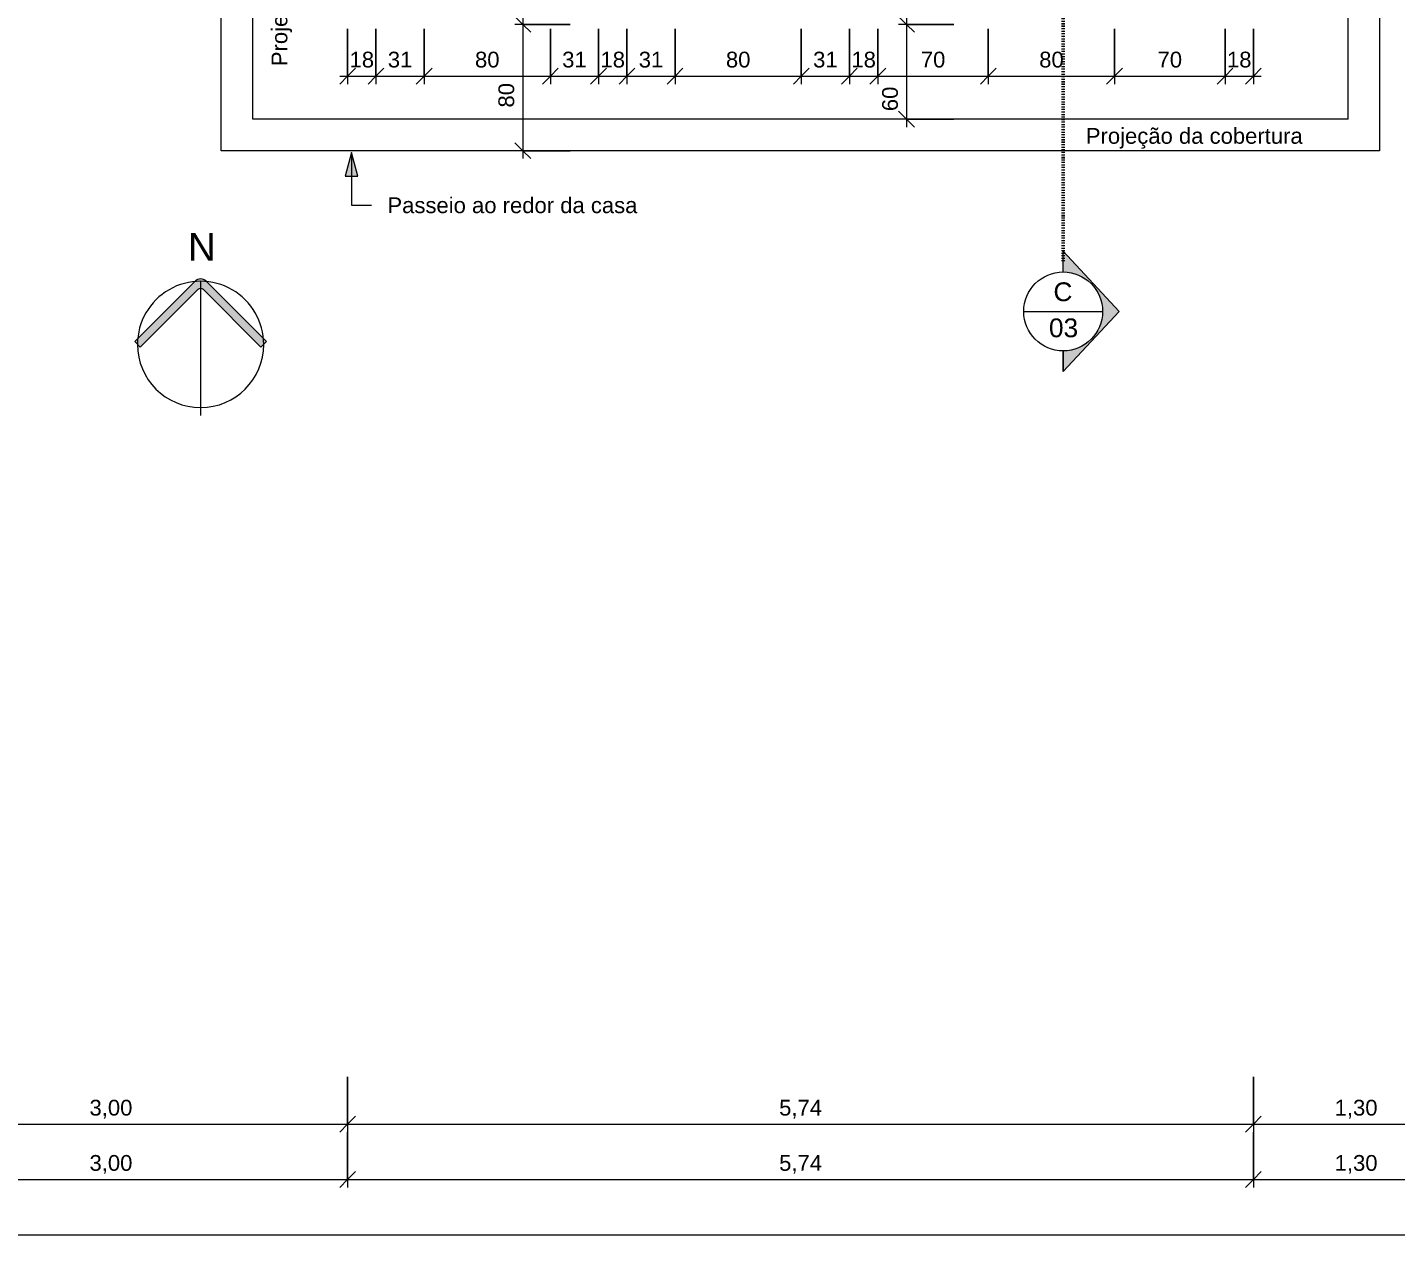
# Model space of a CAD drawing. Header units: millimetres. Extents: x -168557 to 193771, y -108373 to 197278.
# Drawn here: x 180613 to 189284, y -24227 to -16529 of the extents above; entities that cross this region are included whole.
import ezdxf

# ---------------------------------------------------------------- set-up
doc = ezdxf.new("R2010")
doc.units = ezdxf.units.MM
doc.linetypes.add('Dash dot', pattern=[15.875, 6.349999999999999, -4.7625, 0, -4.7625])
doc.linetypes.add('Overhead', pattern=[3.96875, 2.38125, -1.5875])
for name, color, linetype, lineweight in [('A-ANNO-DIMS', 211, 'Continuous', 9), ('A-ANNO-DIMS-50', 211, 'Continuous', 9), ('A-ANNO-NOTE', 131, 'Continuous', 9), ('A-DETL', 90, 'Continuous', 9), ('A-FLOR-OVHD', 1, 'Overhead', 9), ('G-ANNO-SYMB', 111, 'Continuous', 9), ('G-ANNO-TEXT', 231, 'Continuous', 9)]:
    doc.layers.add(name, color=color, linetype=linetype, lineweight=lineweight)
doc.styles.add('@Arial Unicode MS_1', font='', dxfattribs={"height": 99.99999999999999})
doc.styles.add('Arial_1', font='arial.ttf', dxfattribs={"height": 3.5})
doc.styles.add('Arial_2', font='arial.ttf', dxfattribs={"height": 99.99999999999994})
doc.styles.add('Arial_4', font='arial.ttf', dxfattribs={"height": 119.0624999999999})
doc.styles.get('@Arial Unicode MS_1').set_extended_font_data('@Arial Unicode MS')
doc.dimstyles.new('CRT_-__Metros_-_Linha_de_chamada_3_5_mm_2', dxfattribs={"dimscale": 304.8, "dimtxt": 100.5844853193191, "dimasz": 0.3280839895013123, "dimexe": 0.1640419947506562, "dimexo": 0.0625, "dimgap": 0.08202099737532809, "dimtad": 1, "dimdec": 0, "dimlfac": 0.1, "dimdsep": 46, "dimtxsty": '@Arial Unicode MS_1', "dimblk1": 'OBLIQUE', "dimblk2": 'OBLIQUE', "dimsah": 1, "dimcen": 0.09, "dimdle": 0.1640419947506562, "dimazin": 0, "dimtfac": 1, "dimtdec": 4, "dimtix": 1, "dimtmove": 0, "dimatfit": 3, "dimfxl": 0.9842519685039369, "dimfxlon": 1, "dimtvp": 1, "dimtolj": 1, "dimtzin": 0, "dimarcsym": 2})
doc.dimstyles.new('CRT_-__Metros_-_Linha_de_chamada_3_5_mm_3', dxfattribs={"dimscale": 304.8, "dimtxt": 100.5844853193191, "dimasz": 0.3280839895013123, "dimexe": 0.1640419947506562, "dimexo": 0.0625, "dimgap": 0.08202099737532809, "dimtad": 1, "dimlfac": 0.001, "dimrnd": 0.01, "dimzin": 0, "dimdsep": 46, "dimtxsty": '@Arial Unicode MS_1', "dimblk1": 'OBLIQUE', "dimblk2": 'OBLIQUE', "dimsah": 1, "dimcen": 0.09, "dimdle": 0.1640419947506562, "dimazin": 0, "dimtfac": 1, "dimtdec": 4, "dimtix": 1, "dimtmove": 0, "dimatfit": 3, "dimfxl": 0.9842519685039369, "dimfxlon": 1, "dimtvp": 1, "dimtolj": 1, "dimtzin": 0, "dimarcsym": 2})
doc.dimstyles.new('CRT_-__Metros_-_Linha_de_chamada_3_5_mm_6', dxfattribs={"dimscale": 304.8, "dimtxt": 100.5844853193191, "dimasz": 0.3280839895013123, "dimexe": 0.1640419947506562, "dimexo": 0.0625, "dimgap": 0.08202099737532809, "dimtad": 1, "dimdec": 0, "dimlfac": 0.1, "dimdsep": 46, "dimtxsty": '@Arial Unicode MS_1', "dimblk1": 'OBLIQUE', "dimblk2": 'OBLIQUE', "dimsah": 1, "dimcen": 0.09, "dimdle": 0.1640419947506562, "dimazin": 0, "dimtfac": 1, "dimtdec": 4, "dimtix": 1, "dimtmove": 2, "dimatfit": 3, "dimfxl": 0.9842519685039369, "dimfxlon": 1, "dimtvp": 1, "dimtolj": 1, "dimtzin": 0, "dimarcsym": 2})

# ---------------------------------------------------------------- blocks, each defined once
blk = doc.blocks.new('Norte - Norte-279056-TERREO')
at = {"layer": 'A-ANNO-NOTE'}
h = blk.add_hatch(color=256, dxfattribs=at)
edge = h.paths.add_edge_path()
edge.add_line((-8.353553390593277, 0.3535533905932919), (-0.7071067811865355, 8.00000000000002))
edge.add_arc((1.163236174051008e-14, 7.292893218813473), 0.9999999999999988, 45.00000000000023, 135.0000000000004, ccw=False)
edge.add_line((0.7071067811865617, 8.00000000000002), (8.353553390593275, 0.3535533905932704))
edge.add_line((8.353553390593275, 0.353553390593271), (7.646446609406727, -0.3535533905932763))
edge.add_line((7.646446609406725, -0.353553390593275), (0.3535533905932855, 6.939339828220198))
edge.add_arc((1.057487430955462e-14, 6.585786437626921), 0.5000000000000019, 45.00000000000041, 135.0000000000002)
edge.add_line((-0.3535533905932624, 6.939339828220199), (-7.64644660940673, -0.3535533905932562))
edge.add_line((-7.646446609406727, -0.353553390593254), (-8.353553390593273, 0.3535533905932952))
for p, q in [((-0.7071067811865352, 8.00000000000002), (-8.353553390593277, 0.3535533905932919)), ((-7.64644660940673, -0.353553390593256), (-0.3535533905932624, 6.939339828220199)), ((-8.35297727697599e-15, 8.00000000000002), (0, 2.114974861910923e-14)), ((0.3535533905932856, 6.939339828220198), (7.646446609406725, -0.353553390593275)), ((8.353553390593275, 0.3535533905932708), (0.7071067811865617, 8.00000000000002)), ((-8.353553390593273, 0.3535533905932953), (-7.646446609406727, -0.353553390593254)), ((-1.00163638234313e-14, 2.119829919239313e-14), (-1.00163638234313e-14, -8.99999999999998)), ((7.646446609406727, -0.3535533905932762), (8.353553390593275, 0.353553390593271))]:
    blk.add_line(p, q, dxfattribs=at)
for centre, radius, start, end in [((-4.955944125406766e-31, 2.050991516330975e-14), 8.000000000000007, 359.9999999999996, 179.9999999999998), ((1.163236174051008e-14, 7.292893218813473), 0.9999999999999988, 44.99999999999979, 135.0000000000001), ((1.057487430955462e-14, 6.585786437626921), 0.5000000000000019, 45.00000000000041, 135.0000000000002), ((-4.955944125406766e-31, 2.050991516330975e-14), 8.000000000000007, 179.9999999999998, 359.9999999999992)]:
    blk.add_arc(centre, radius, start, end, dxfattribs=at)
at = {"layer": 'A-ANNO-NOTE', "insert": (-1.598526277709366, 14.09071275656818), "char_height": 3.5, "width": 4.3291125, "attachment_point": 1, "style": 'Arial_1'}
blk.add_mtext('N', dxfattribs=at)
blk = doc.blocks.new('DIMBLOCK22-TERREO')
at = {"layer": 'A-ANNO-DIMS-50', "transparency": 16777216}
for p, q in [((179642.3315173456, -23176.5375187891), (179642.3315173456, -23526.5375187891)), ((179642.3315173456, -23476.53751878909), (179642.3315173456, -23176.53751878909)), ((182642.3315173456, -23176.5375187891), (182642.3315173456, -23526.5375187891)), ((182642.3315173456, -23476.53751878909), (182642.3315173456, -23176.53751878909)), ((179642.3315173456, -23476.53751878909), (182642.3315173456, -23476.53751878909))]:
    blk.add_line(p, q, dxfattribs=at)
at = {"layer": 'A-ANNO-DIMS-50', "lineweight": 18, "transparency": 16777216}
for p, q in [((179642.3315173456, -23476.53751878909), (179592.3315173456, -23526.5375187891)), ((179642.3315173456, -23476.53751878909), (179692.3315173456, -23426.53751878909)), ((182642.3315173456, -23476.53751878909), (182592.3315173456, -23526.5375187891)), ((182642.3315173456, -23476.53751878909), (182692.3315173456, -23426.53751878909))]:
    blk.add_line(p, q, dxfattribs=at)
at = {"layer": 'A-ANNO-DIMS-50', "color": 0, "transparency": 16777216, "insert": (181007.0503663424, -23321.73470832411), "char_height": 99.99999999999999, "width": 324.6747624076029, "attachment_point": 1, "line_spacing_factor": 1.117605392436879, "style": '@Arial Unicode MS_1'}
blk.add_mtext('3,00', dxfattribs=at)
blk = doc.blocks.new('_Oblique')
at = {"color": 0, "linetype": 'ByBlock', "lineweight": -2}
blk.add_line((-0.5, -0.5), (0.5, 0.5), dxfattribs=at)
blk = doc.blocks.new('DIMBLOCK23-TERREO')
at = {"layer": 'A-ANNO-DIMS-50', "transparency": 16777216}
for p, q in [((182642.3315173456, -23176.5375187891), (182642.3315173456, -23526.5375187891)), ((182642.3315173456, -23476.53751878909), (182642.3315173456, -23176.53751878909)), ((188382.3315173456, -23176.5375187891), (188382.3315173456, -23526.5375187891)), ((188382.3315173456, -23476.53751878909), (188382.3315173456, -23176.53751878909)), ((182642.3315173456, -23476.53751878909), (188382.3315173456, -23476.53751878909))]:
    blk.add_line(p, q, dxfattribs=at)
at = {"layer": 'A-ANNO-DIMS-50', "lineweight": 18, "transparency": 16777216}
for p, q in [((182642.3315173456, -23476.53751878909), (182592.3315173456, -23526.5375187891)), ((182642.3315173456, -23476.53751878909), (182692.3315173456, -23426.53751878909)), ((188382.3315173456, -23476.53751878909), (188332.3315173456, -23526.5375187891)), ((188382.3315173456, -23476.53751878909), (188432.3315173456, -23426.53751878909))]:
    blk.add_line(p, q, dxfattribs=at)
at = {"layer": 'A-ANNO-DIMS-50', "color": 0, "transparency": 16777216, "insert": (185377.0503663424, -23321.73470832411), "char_height": 99.99999999999999, "width": 324.6747624076029, "attachment_point": 1, "line_spacing_factor": 1.117605392436879, "style": '@Arial Unicode MS_1'}
blk.add_mtext('5,74', dxfattribs=at)
blk = doc.blocks.new('DIMBLOCK24-TERREO')
at = {"layer": 'A-ANNO-DIMS-50', "transparency": 16777216}
for p, q in [((188382.3315173456, -23176.5375187891), (188382.3315173456, -23526.5375187891)), ((188382.3315173456, -23476.53751878909), (188382.3315173456, -23176.53751878909)), ((189682.3315173456, -23176.5375187891), (189682.3315173456, -23526.5375187891)), ((189682.3315173456, -23476.53751878909), (189682.3315173456, -23176.53751878909)), ((188382.3315173456, -23476.53751878909), (189732.3315173456, -23476.53751878909))]:
    blk.add_line(p, q, dxfattribs=at)
at = {"layer": 'A-ANNO-DIMS-50', "lineweight": 18, "transparency": 16777216}
for p, q in [((188382.3315173456, -23476.53751878909), (188332.3315173456, -23526.5375187891)), ((188382.3315173456, -23476.53751878909), (188432.3315173456, -23426.53751878909)), ((189682.3315173456, -23476.53751878909), (189632.3315173456, -23526.5375187891)), ((189682.3315173456, -23476.53751878909), (189732.3315173456, -23426.53751878909))]:
    blk.add_line(p, q, dxfattribs=at)
at = {"layer": 'A-ANNO-DIMS-50', "color": 0, "transparency": 16777216, "insert": (188897.0503663424, -23321.73470832411), "char_height": 99.99999999999999, "width": 324.6747624076029, "attachment_point": 1, "line_spacing_factor": 1.117605392436879, "style": '@Arial Unicode MS_1'}
blk.add_mtext('1,30', dxfattribs=at)
blk = doc.blocks.new('DIMBLOCK26-TERREO')
at = {"layer": 'A-ANNO-DIMS-50', "transparency": 16777216}
for p, q in [((179642.3315173456, -23526.5375187891), (179642.3315173456, -23876.53751878909)), ((179642.3315173456, -23826.53751878909), (179642.3315173456, -23526.53751878909)), ((182642.3315173456, -23526.5375187891), (182642.3315173456, -23876.53751878909)), ((182642.3315173456, -23826.53751878909), (182642.3315173456, -23526.53751878909)), ((179642.3315173456, -23826.53751878909), (182642.3315173456, -23826.53751878909))]:
    blk.add_line(p, q, dxfattribs=at)
at = {"layer": 'A-ANNO-DIMS-50', "lineweight": 18, "transparency": 16777216}
for p, q in [((179642.3315173456, -23826.53751878909), (179592.3315173456, -23876.53751878909)), ((179642.3315173456, -23826.53751878909), (179692.3315173456, -23776.53751878909)), ((182642.3315173456, -23826.53751878909), (182592.3315173456, -23876.53751878909)), ((182642.3315173456, -23826.53751878909), (182692.3315173456, -23776.53751878909))]:
    blk.add_line(p, q, dxfattribs=at)
at = {"layer": 'A-ANNO-DIMS-50', "color": 0, "transparency": 16777216, "insert": (181007.0503663424, -23671.73470832411), "char_height": 99.99999999999999, "width": 324.6747624076029, "attachment_point": 1, "line_spacing_factor": 1.117605392436879, "style": '@Arial Unicode MS_1'}
blk.add_mtext('3,00', dxfattribs=at)
blk = doc.blocks.new('DIMBLOCK27-TERREO')
at = {"layer": 'A-ANNO-DIMS-50', "transparency": 16777216}
for p, q in [((182642.3315173456, -23526.5375187891), (182642.3315173456, -23876.53751878909)), ((182642.3315173456, -23826.53751878909), (182642.3315173456, -23526.53751878909)), ((188382.3315173456, -23526.5375187891), (188382.3315173456, -23876.53751878909)), ((188382.3315173456, -23826.53751878909), (188382.3315173456, -23526.53751878909)), ((182642.3315173456, -23826.53751878909), (188382.3315173456, -23826.53751878909))]:
    blk.add_line(p, q, dxfattribs=at)
at = {"layer": 'A-ANNO-DIMS-50', "lineweight": 18, "transparency": 16777216}
for p, q in [((182642.3315173456, -23826.53751878909), (182592.3315173456, -23876.53751878909)), ((182642.3315173456, -23826.53751878909), (182692.3315173456, -23776.53751878909)), ((188382.3315173456, -23826.53751878909), (188332.3315173456, -23876.53751878909)), ((188382.3315173456, -23826.53751878909), (188432.3315173456, -23776.53751878909))]:
    blk.add_line(p, q, dxfattribs=at)
at = {"layer": 'A-ANNO-DIMS-50', "color": 0, "transparency": 16777216, "insert": (185377.0503663424, -23671.73470832411), "char_height": 99.99999999999999, "width": 324.6747624076029, "attachment_point": 1, "line_spacing_factor": 1.117605392436879, "style": '@Arial Unicode MS_1'}
blk.add_mtext('5,74', dxfattribs=at)
blk = doc.blocks.new('DIMBLOCK28-TERREO')
at = {"layer": 'A-ANNO-DIMS-50', "transparency": 16777216}
for p, q in [((188382.3315173456, -23526.5375187891), (188382.3315173456, -23876.53751878909)), ((188382.3315173456, -23826.53751878909), (188382.3315173456, -23526.53751878909)), ((189682.3315173456, -23526.5375187891), (189682.3315173456, -23876.53751878909)), ((189682.3315173456, -23826.53751878909), (189682.3315173456, -23526.53751878909)), ((188382.3315173456, -23826.53751878909), (189732.3315173456, -23826.53751878909))]:
    blk.add_line(p, q, dxfattribs=at)
at = {"layer": 'A-ANNO-DIMS-50', "lineweight": 18, "transparency": 16777216}
for p, q in [((188382.3315173456, -23826.53751878909), (188332.3315173456, -23876.53751878909)), ((188382.3315173456, -23826.53751878909), (188432.3315173456, -23776.53751878909)), ((189682.3315173456, -23826.53751878909), (189632.3315173456, -23876.53751878909)), ((189682.3315173456, -23826.53751878909), (189732.3315173456, -23776.53751878909))]:
    blk.add_line(p, q, dxfattribs=at)
at = {"layer": 'A-ANNO-DIMS-50', "color": 0, "transparency": 16777216, "insert": (188897.0503663424, -23671.73470832411), "char_height": 99.99999999999999, "width": 324.6747624076029, "attachment_point": 1, "line_spacing_factor": 1.117605392436879, "style": '@Arial Unicode MS_1'}
blk.add_mtext('1,30', dxfattribs=at)
blk = doc.blocks.new('DIMBLOCK58-TERREO')
at = {"layer": 'A-ANNO-DIMS-50', "transparency": 16777216}
for p, q in [((170782.3315173456, -23876.53751878909), (170782.3315173456, -24226.53751878909)), ((170782.3315173456, -24176.53751878909), (170782.3315173456, -23876.53751878909)), ((189682.3315173456, -23876.53751878909), (189682.3315173456, -24226.53751878909)), ((189682.3315173456, -24176.53751878909), (189682.3315173456, -23876.53751878909)), ((170732.3315173456, -24176.53751878909), (189732.3315173456, -24176.53751878909))]:
    blk.add_line(p, q, dxfattribs=at)
at = {"layer": 'A-ANNO-DIMS-50', "lineweight": 18, "transparency": 16777216}
for p, q in [((170782.3315173456, -24176.53751878909), (170732.3315173456, -24226.53751878909)), ((170782.3315173456, -24176.53751878909), (170832.3315173456, -24126.53751878909)), ((189682.3315173456, -24176.53751878909), (189632.3315173456, -24226.53751878909)), ((189682.3315173456, -24176.53751878909), (189732.3315173456, -24126.53751878909))]:
    blk.add_line(p, q, dxfattribs=at)
at = {"layer": 'A-ANNO-DIMS-50', "color": 0, "transparency": 16777216, "insert": (180058.3267654977, -24021.73470832411), "char_height": 99.99999999999999, "width": 417.6114044350581, "attachment_point": 1, "line_spacing_factor": 1.117605392436879, "style": '@Arial Unicode MS_1'}
blk.add_mtext('18,90', dxfattribs=at)
blk = doc.blocks.new('DIMBLOCK144-TERREO')
at = {"layer": 'A-ANNO-DIMS-50', "transparency": 16777216}
for p, q in [((182642.3315173456, -16537.42849941248), (182642.3315173456, -16887.42849941248)), ((182642.3315173456, -16837.42849941248), (182642.3315173456, -16537.42849941248)), ((182822.3315173456, -16537.42849941248), (182822.3315173456, -16887.42849941248)), ((182822.3315173456, -16837.42849941248), (182822.3315173456, -16537.42849941248)), ((182592.3315173456, -16837.42849941248), (182822.3315173456, -16837.42849941248))]:
    blk.add_line(p, q, dxfattribs=at)
at = {"layer": 'A-ANNO-DIMS-50', "lineweight": 18, "transparency": 16777216}
for p, q in [((182642.3315173456, -16837.42849941248), (182692.3315173456, -16787.42849941248)), ((182822.3315173456, -16837.42849941248), (182872.3315173456, -16787.42849941248)), ((182642.3315173456, -16837.42849941248), (182592.3315173456, -16887.42849941248)), ((182822.3315173456, -16837.42849941248), (182772.3315173456, -16887.42849941248))]:
    blk.add_line(p, q, dxfattribs=at)
at = {"layer": 'A-ANNO-DIMS-50', "color": 0, "transparency": 16777216, "insert": (182654.884315656, -16682.62568894749), "char_height": 99.99999999999999, "width": 185.8732840549102, "attachment_point": 1, "line_spacing_factor": 1.117605392436879, "style": '@Arial Unicode MS_1'}
blk.add_mtext('18', dxfattribs=at)
blk = doc.blocks.new('DIMBLOCK145-TERREO')
at = {"layer": 'A-ANNO-DIMS-50', "transparency": 16777216}
for p, q in [((182822.3315173456, -16537.42849941248), (182822.3315173456, -16887.42849941248)), ((182822.3315173456, -16837.42849941248), (182822.3315173456, -16537.42849941248)), ((183127.3315173456, -16537.42849941248), (183127.3315173456, -16887.42849941248)), ((183127.3315173456, -16837.42849941248), (183127.3315173456, -16537.42849941248)), ((182822.3315173456, -16837.42849941248), (183127.3315173456, -16837.42849941248))]:
    blk.add_line(p, q, dxfattribs=at)
at = {"layer": 'A-ANNO-DIMS-50', "lineweight": 18, "transparency": 16777216}
for p, q in [((182822.3315173456, -16837.42849941248), (182872.3315173456, -16787.42849941248)), ((183127.3315173456, -16837.42849941248), (183177.3315173456, -16787.42849941248)), ((182822.3315173456, -16837.42849941248), (182772.3315173456, -16887.42849941248)), ((183127.3315173456, -16837.42849941248), (183077.3315173456, -16887.42849941248))]:
    blk.add_line(p, q, dxfattribs=at)
at = {"layer": 'A-ANNO-DIMS-50', "color": 0, "transparency": 16777216, "insert": (182897.384315656, -16682.62568894749), "char_height": 99.99999999999999, "width": 185.8732840549102, "attachment_point": 1, "line_spacing_factor": 1.117605392436879, "style": '@Arial Unicode MS_1'}
blk.add_mtext('31', dxfattribs=at)
blk = doc.blocks.new('DIMBLOCK146-TERREO')
at = {"layer": 'A-ANNO-DIMS-50', "transparency": 16777216}
for p, q in [((183127.3315173456, -16537.42849941248), (183127.3315173456, -16887.42849941248)), ((183127.3315173456, -16837.42849941248), (183127.3315173456, -16537.42849941248)), ((183927.3315173456, -16537.42849941248), (183927.3315173456, -16887.42849941248)), ((183927.3315173456, -16837.42849941248), (183927.3315173456, -16537.42849941248)), ((183127.3315173456, -16837.42849941248), (183927.3315173456, -16837.42849941248))]:
    blk.add_line(p, q, dxfattribs=at)
at = {"layer": 'A-ANNO-DIMS-50', "lineweight": 18, "transparency": 16777216}
for p, q in [((183127.3315173456, -16837.42849941248), (183177.3315173456, -16787.42849941248)), ((183927.3315173456, -16837.42849941248), (183977.3315173456, -16787.42849941248)), ((183127.3315173456, -16837.42849941248), (183077.3315173456, -16887.42849941248)), ((183927.3315173456, -16837.42849941248), (183877.3315173456, -16887.42849941248))]:
    blk.add_line(p, q, dxfattribs=at)
at = {"layer": 'A-ANNO-DIMS-50', "color": 0, "transparency": 16777216, "insert": (183449.884315656, -16682.62568894749), "char_height": 99.99999999999999, "width": 185.8732840549102, "attachment_point": 1, "line_spacing_factor": 1.117605392436879, "style": '@Arial Unicode MS_1'}
blk.add_mtext('80', dxfattribs=at)
blk = doc.blocks.new('DIMBLOCK147-TERREO')
at = {"layer": 'A-ANNO-DIMS-50', "transparency": 16777216}
for p, q in [((183927.3315173456, -16537.42849941248), (183927.3315173456, -16887.42849941248)), ((183927.3315173456, -16837.42849941248), (183927.3315173456, -16537.42849941248)), ((184232.3315173456, -16537.42849941248), (184232.3315173456, -16887.42849941248)), ((184232.3315173456, -16837.42849941248), (184232.3315173456, -16537.42849941248)), ((183927.3315173456, -16837.42849941248), (184232.3315173456, -16837.42849941248))]:
    blk.add_line(p, q, dxfattribs=at)
at = {"layer": 'A-ANNO-DIMS-50', "lineweight": 18, "transparency": 16777216}
for p, q in [((183927.3315173456, -16837.42849941248), (183977.3315173456, -16787.42849941248)), ((184232.3315173456, -16837.42849941248), (184282.3315173456, -16787.42849941248)), ((183927.3315173456, -16837.42849941248), (183877.3315173456, -16887.42849941248)), ((184232.3315173456, -16837.42849941248), (184182.3315173456, -16887.42849941248))]:
    blk.add_line(p, q, dxfattribs=at)
at = {"layer": 'A-ANNO-DIMS-50', "color": 0, "transparency": 16777216, "insert": (184002.384315656, -16682.62568894749), "char_height": 99.99999999999999, "width": 185.8732840549102, "attachment_point": 1, "line_spacing_factor": 1.117605392436879, "style": '@Arial Unicode MS_1'}
blk.add_mtext('31', dxfattribs=at)
blk = doc.blocks.new('DIMBLOCK148-TERREO')
at = {"layer": 'A-ANNO-DIMS-50', "transparency": 16777216}
for p, q in [((184232.3315173456, -16537.42849941248), (184232.3315173456, -16887.42849941248)), ((184232.3315173456, -16837.42849941248), (184232.3315173456, -16537.42849941248)), ((184412.3315173456, -16537.42849941248), (184412.3315173456, -16887.42849941248)), ((184412.3315173456, -16837.42849941248), (184412.3315173456, -16537.42849941248)), ((184232.3315173456, -16837.42849941248), (184412.3315173456, -16837.42849941248))]:
    blk.add_line(p, q, dxfattribs=at)
at = {"layer": 'A-ANNO-DIMS-50', "lineweight": 18, "transparency": 16777216}
for p, q in [((184232.3315173456, -16837.42849941248), (184282.3315173456, -16787.42849941248)), ((184412.3315173456, -16837.42849941248), (184462.3315173456, -16787.42849941248)), ((184232.3315173456, -16837.42849941248), (184182.3315173456, -16887.42849941248)), ((184412.3315173456, -16837.42849941248), (184362.3315173456, -16887.42849941248))]:
    blk.add_line(p, q, dxfattribs=at)
at = {"layer": 'A-ANNO-DIMS-50', "color": 0, "transparency": 16777216, "insert": (184244.884315656, -16682.62568894749), "char_height": 99.99999999999999, "width": 185.8732840549102, "attachment_point": 1, "line_spacing_factor": 1.117605392436879, "style": '@Arial Unicode MS_1'}
blk.add_mtext('18', dxfattribs=at)
blk = doc.blocks.new('DIMBLOCK149-TERREO')
at = {"layer": 'A-ANNO-DIMS-50', "transparency": 16777216}
for p, q in [((184412.3315173456, -16537.42849941248), (184412.3315173456, -16887.42849941248)), ((184412.3315173456, -16837.42849941248), (184412.3315173456, -16537.42849941248)), ((184717.3315173456, -16537.42849941248), (184717.3315173456, -16887.42849941248)), ((184717.3315173456, -16837.42849941248), (184717.3315173456, -16537.42849941248)), ((184412.3315173456, -16837.42849941248), (184717.3315173456, -16837.42849941248))]:
    blk.add_line(p, q, dxfattribs=at)
at = {"layer": 'A-ANNO-DIMS-50', "lineweight": 18, "transparency": 16777216}
for p, q in [((184412.3315173456, -16837.42849941248), (184462.3315173456, -16787.42849941248)), ((184717.3315173456, -16837.42849941248), (184767.3315173456, -16787.42849941248)), ((184412.3315173456, -16837.42849941248), (184362.3315173456, -16887.42849941248)), ((184717.3315173456, -16837.42849941248), (184667.3315173456, -16887.42849941248))]:
    blk.add_line(p, q, dxfattribs=at)
at = {"layer": 'A-ANNO-DIMS-50', "color": 0, "transparency": 16777216, "insert": (184487.384315656, -16682.62568894749), "char_height": 99.99999999999999, "width": 185.8732840549102, "attachment_point": 1, "line_spacing_factor": 1.117605392436879, "style": '@Arial Unicode MS_1'}
blk.add_mtext('31', dxfattribs=at)
blk = doc.blocks.new('DIMBLOCK150-TERREO')
at = {"layer": 'A-ANNO-DIMS-50', "transparency": 16777216}
for p, q in [((184717.3315173456, -16537.42849941248), (184717.3315173456, -16887.42849941248)), ((184717.3315173456, -16837.42849941248), (184717.3315173456, -16537.42849941248)), ((185517.3315173456, -16537.42849941248), (185517.3315173456, -16887.42849941248)), ((185517.3315173456, -16837.42849941248), (185517.3315173456, -16537.42849941248)), ((184717.3315173456, -16837.42849941248), (185517.3315173456, -16837.42849941248))]:
    blk.add_line(p, q, dxfattribs=at)
at = {"layer": 'A-ANNO-DIMS-50', "lineweight": 18, "transparency": 16777216}
for p, q in [((184717.3315173456, -16837.42849941248), (184767.3315173456, -16787.42849941248)), ((185517.3315173456, -16837.42849941248), (185567.3315173456, -16787.42849941248)), ((184717.3315173456, -16837.42849941248), (184667.3315173456, -16887.42849941248)), ((185517.3315173456, -16837.42849941248), (185467.3315173456, -16887.42849941248))]:
    blk.add_line(p, q, dxfattribs=at)
at = {"layer": 'A-ANNO-DIMS-50', "color": 0, "transparency": 16777216, "insert": (185039.884315656, -16682.62568894749), "char_height": 99.99999999999999, "width": 185.8732840549102, "attachment_point": 1, "line_spacing_factor": 1.117605392436879, "style": '@Arial Unicode MS_1'}
blk.add_mtext('80', dxfattribs=at)
blk = doc.blocks.new('DIMBLOCK151-TERREO')
at = {"layer": 'A-ANNO-DIMS-50', "transparency": 16777216}
for p, q in [((185517.3315173456, -16537.42849941248), (185517.3315173456, -16887.42849941248)), ((185517.3315173456, -16837.42849941248), (185517.3315173456, -16537.42849941248)), ((185822.3315173456, -16537.42849941248), (185822.3315173456, -16887.42849941248)), ((185822.3315173456, -16837.42849941248), (185822.3315173456, -16537.42849941248)), ((185517.3315173456, -16837.42849941248), (185822.3315173456, -16837.42849941248))]:
    blk.add_line(p, q, dxfattribs=at)
at = {"layer": 'A-ANNO-DIMS-50', "lineweight": 18, "transparency": 16777216}
for p, q in [((185517.3315173456, -16837.42849941248), (185567.3315173456, -16787.42849941248)), ((185822.3315173456, -16837.42849941248), (185872.3315173456, -16787.42849941248)), ((185517.3315173456, -16837.42849941248), (185467.3315173456, -16887.42849941248)), ((185822.3315173456, -16837.42849941248), (185772.3315173456, -16887.42849941248))]:
    blk.add_line(p, q, dxfattribs=at)
at = {"layer": 'A-ANNO-DIMS-50', "color": 0, "transparency": 16777216, "insert": (185592.384315656, -16682.62568894749), "char_height": 99.99999999999999, "width": 185.8732840549102, "attachment_point": 1, "line_spacing_factor": 1.117605392436879, "style": '@Arial Unicode MS_1'}
blk.add_mtext('31', dxfattribs=at)
blk = doc.blocks.new('DIMBLOCK152-TERREO')
at = {"layer": 'A-ANNO-DIMS-50', "transparency": 16777216}
for p, q in [((185822.3315173456, -16537.42849941248), (185822.3315173456, -16887.42849941248)), ((185822.3315173456, -16837.42849941248), (185822.3315173456, -16537.42849941248)), ((186002.3315173456, -16537.42849941248), (186002.3315173456, -16887.42849941248)), ((186002.3315173456, -16837.42849941248), (186002.3315173456, -16537.42849941248)), ((185822.3315173456, -16837.42849941248), (186002.3315173456, -16837.42849941248))]:
    blk.add_line(p, q, dxfattribs=at)
at = {"layer": 'A-ANNO-DIMS-50', "lineweight": 18, "transparency": 16777216}
for p, q in [((185822.3315173456, -16837.42849941248), (185872.3315173456, -16787.42849941248)), ((186002.3315173456, -16837.42849941248), (186052.3315173456, -16787.42849941248)), ((185822.3315173456, -16837.42849941248), (185772.3315173456, -16887.42849941248)), ((186002.3315173456, -16837.42849941248), (185952.3315173456, -16887.42849941248))]:
    blk.add_line(p, q, dxfattribs=at)
at = {"layer": 'A-ANNO-DIMS-50', "color": 0, "transparency": 16777216, "insert": (185834.884315656, -16682.62568894749), "char_height": 99.99999999999999, "width": 185.8732840549102, "attachment_point": 1, "line_spacing_factor": 1.117605392436879, "style": '@Arial Unicode MS_1'}
blk.add_mtext('18', dxfattribs=at)
blk = doc.blocks.new('DIMBLOCK153-TERREO')
at = {"layer": 'A-ANNO-DIMS-50', "transparency": 16777216}
for p, q in [((186002.3315173456, -16537.42849941248), (186002.3315173456, -16887.42849941248)), ((186002.3315173456, -16837.42849941248), (186002.3315173456, -16537.42849941248)), ((186702.3315173456, -16537.42849941248), (186702.3315173456, -16887.42849941248)), ((186702.3315173456, -16837.42849941248), (186702.3315173456, -16537.42849941248)), ((186002.3315173456, -16837.42849941248), (186702.3315173456, -16837.42849941248))]:
    blk.add_line(p, q, dxfattribs=at)
at = {"layer": 'A-ANNO-DIMS-50', "lineweight": 18, "transparency": 16777216}
for p, q in [((186002.3315173456, -16837.42849941248), (186052.3315173456, -16787.42849941248)), ((186702.3315173456, -16837.42849941248), (186752.3315173456, -16787.42849941248)), ((186002.3315173456, -16837.42849941248), (185952.3315173456, -16887.42849941248)), ((186702.3315173456, -16837.42849941248), (186652.3315173456, -16887.42849941248))]:
    blk.add_line(p, q, dxfattribs=at)
at = {"layer": 'A-ANNO-DIMS-50', "color": 0, "transparency": 16777216, "insert": (186274.884315656, -16682.62568894749), "char_height": 99.99999999999999, "width": 185.8732840549102, "attachment_point": 1, "line_spacing_factor": 1.117605392436879, "style": '@Arial Unicode MS_1'}
blk.add_mtext('70', dxfattribs=at)
blk = doc.blocks.new('DIMBLOCK154-TERREO')
at = {"layer": 'A-ANNO-DIMS-50', "transparency": 16777216}
for p, q in [((186702.3315173456, -16537.42849941248), (186702.3315173456, -16887.42849941248)), ((186702.3315173456, -16837.42849941248), (186702.3315173456, -16537.42849941248)), ((187502.3315173456, -16537.42849941248), (187502.3315173456, -16887.42849941248)), ((187502.3315173456, -16837.42849941248), (187502.3315173456, -16537.42849941248)), ((186702.3315173456, -16837.42849941248), (187502.3315173456, -16837.42849941248))]:
    blk.add_line(p, q, dxfattribs=at)
at = {"layer": 'A-ANNO-DIMS-50', "lineweight": 18, "transparency": 16777216}
for p, q in [((186702.3315173456, -16837.42849941248), (186752.3315173456, -16787.42849941248)), ((187502.3315173456, -16837.42849941248), (187552.3315173456, -16787.42849941248)), ((186702.3315173456, -16837.42849941248), (186652.3315173456, -16887.42849941248)), ((187502.3315173456, -16837.42849941248), (187452.3315173456, -16887.42849941248))]:
    blk.add_line(p, q, dxfattribs=at)
at = {"layer": 'A-ANNO-DIMS-50', "color": 0, "transparency": 16777216, "insert": (187024.884315656, -16682.62568894749), "char_height": 99.99999999999999, "width": 185.8732840549102, "attachment_point": 1, "line_spacing_factor": 1.117605392436879, "style": '@Arial Unicode MS_1'}
blk.add_mtext('80', dxfattribs=at)
blk = doc.blocks.new('DIMBLOCK155-TERREO')
at = {"layer": 'A-ANNO-DIMS-50', "transparency": 16777216}
for p, q in [((187502.3315173456, -16537.42849941248), (187502.3315173456, -16887.42849941248)), ((187502.3315173456, -16837.42849941248), (187502.3315173456, -16537.42849941248)), ((188202.3315173456, -16537.42849941248), (188202.3315173456, -16887.42849941248)), ((188202.3315173456, -16837.42849941248), (188202.3315173456, -16537.42849941248)), ((187502.3315173456, -16837.42849941248), (188202.3315173456, -16837.42849941248))]:
    blk.add_line(p, q, dxfattribs=at)
at = {"layer": 'A-ANNO-DIMS-50', "lineweight": 18, "transparency": 16777216}
for p, q in [((187502.3315173456, -16837.42849941248), (187552.3315173456, -16787.42849941248)), ((188202.3315173456, -16837.42849941248), (188252.3315173456, -16787.42849941248)), ((187502.3315173456, -16837.42849941248), (187452.3315173456, -16887.42849941248)), ((188202.3315173456, -16837.42849941248), (188152.3315173456, -16887.42849941248))]:
    blk.add_line(p, q, dxfattribs=at)
at = {"layer": 'A-ANNO-DIMS-50', "color": 0, "transparency": 16777216, "insert": (187774.8843156561, -16682.62568894749), "char_height": 99.99999999999999, "width": 185.8732840549102, "attachment_point": 1, "line_spacing_factor": 1.117605392436879, "style": '@Arial Unicode MS_1'}
blk.add_mtext('70', dxfattribs=at)
blk = doc.blocks.new('DIMBLOCK156-TERREO')
at = {"layer": 'A-ANNO-DIMS-50', "transparency": 16777216}
for p, q in [((188202.3315173456, -16537.42849941248), (188202.3315173456, -16887.42849941248)), ((188202.3315173456, -16837.42849941248), (188202.3315173456, -16537.42849941248)), ((188382.3315173456, -16537.42849941248), (188382.3315173456, -16887.42849941248)), ((188382.3315173456, -16837.42849941248), (188382.3315173456, -16537.42849941248)), ((188202.3315173456, -16837.42849941248), (188432.3315173456, -16837.42849941248))]:
    blk.add_line(p, q, dxfattribs=at)
at = {"layer": 'A-ANNO-DIMS-50', "lineweight": 18, "transparency": 16777216}
for p, q in [((188202.3315173456, -16837.42849941248), (188252.3315173456, -16787.42849941248)), ((188382.3315173456, -16837.42849941248), (188432.3315173456, -16787.42849941248)), ((188202.3315173456, -16837.42849941248), (188152.3315173456, -16887.42849941248)), ((188382.3315173456, -16837.42849941248), (188332.3315173456, -16887.42849941248))]:
    blk.add_line(p, q, dxfattribs=at)
at = {"layer": 'A-ANNO-DIMS-50', "color": 0, "transparency": 16777216, "insert": (188214.8843156561, -16682.62568894749), "char_height": 99.99999999999999, "width": 185.8732840549102, "attachment_point": 1, "line_spacing_factor": 1.117605392436879, "style": '@Arial Unicode MS_1'}
blk.add_mtext('18', dxfattribs=at)
blk = doc.blocks.new('DIMBLOCK245-TERREO')
at = {"layer": 'A-ANNO-DIMS-50', "lineweight": 18, "transparency": 16777216}
for p, q in [((186184.2321801014, -16509.65077199645), (186134.2321801014, -16459.65077199645)), ((186184.2321801014, -16509.65077199645), (186234.2321801014, -16559.65077199644)), ((186184.2321801014, -17109.65077199645), (186134.2321801014, -17059.65077199645)), ((186184.2321801014, -17109.65077199645), (186234.2321801014, -17159.65077199645))]:
    blk.add_line(p, q, dxfattribs=at)
at = {"layer": 'A-ANNO-DIMS-50', "transparency": 16777216}
for p, q in [((186184.2321801014, -16459.65077199645), (186184.2321801014, -17159.65077199644)), ((186484.2321801014, -16509.65077199645), (186134.2321801014, -16509.65077199645)), ((186184.2321801014, -16509.65077199645), (186484.2321801014, -16509.65077199645)), ((186484.2321801014, -17109.65077199645), (186134.2321801014, -17109.65077199645)), ((186184.2321801014, -17109.65077199645), (186484.2321801014, -17109.65077199645))]:
    blk.add_line(p, q, dxfattribs=at)
at = {"layer": 'A-ANNO-DIMS-50', "color": 0, "transparency": 16777216, "insert": (186029.4293696365, -17059.2653503658), "char_height": 99.99999999999999, "width": 185.8732840549102, "attachment_point": 1, "rotation": 90, "line_spacing_factor": 1.117605392436879, "style": '@Arial Unicode MS_1'}
blk.add_mtext('60', dxfattribs=at)
blk = doc.blocks.new('Corte - Extremidade superior do corte - Preenchido-799760-TERREO')
at = {"layer": 'G-ANNO-SYMB'}
h = blk.add_hatch(color=256, dxfattribs=at)
edge = h.paths.add_edge_path()
edge.add_line((-6.350000000000006, 7.107622250669634), (1.271991704293334, -5.329070518200751e-15))
edge.add_line((1.271991704293333, -5.287437154777308e-15), (-1.350000000000004, 3.172462292866385e-15))
edge.add_arc((-6.350000000000004, -2.220723605006469e-14), 4.999999999999996, 7.251664673736819e-13, 180.0000000000002)
edge.add_line((-11.35, -4.229949723821847e-15), (-13.97199170429334, -4.229949723821847e-15))
edge.add_line((-13.97199170429334, -5.287437154777308e-15), (-6.350000000000005, 7.107622250669631))
for p, q in [((-6.349999999999966, 7.107622250669666), (-13.97199170429333, 0)), ((-6.350000000000005, 7.107622250669631), (-13.97199170429334, -5.287437154777308e-15)), ((-6.349999999999966, 7.107622250669666), (1.271991704293342, -8.459899447643693e-15)), ((1.271991704293334, -5.287437154777308e-15), (-6.350000000000006, 7.107622250669634)), ((-1.350000000000004, 3.172462292866385e-15), (1.271991704293333, -5.287437154777308e-15)), ((-11.35, -1.105240754082463e-15), (-13.97199170429333, -1.105240754082463e-15)), ((-13.97199170429334, -4.229949723821847e-15), (-11.35, -4.229949723821847e-15)), ((-1.350000000000004, -9.412840359000946e-15), (1.271991704293342, -9.412840359000946e-15))]:
    blk.add_line(p, q, dxfattribs=at)
for centre, radius, start, end in [((-6.350000000000004, -2.244538825216785e-14), 4.999999999999996, 7.251664673736819e-13, 180.0000000000002), ((-6.350000000000004, -2.220723605006469e-14), 4.999999999999996, 7.251664673736819e-13, 180.0000000000002), ((-6.350000000000004, 2.023490674400292e-14), 5.000000000000005, 179.9999999999998, 359.9999999999989)]:
    blk.add_arc(centre, radius, start, end, dxfattribs=at)
blk = doc.blocks.new('DIMBLOCK273-TERREO')
at = {"layer": 'A-ANNO-DIMS-50', "lineweight": 18, "transparency": 16777216}
for p, q in [((183752.7080937126, -16509.65077199644), (183702.7080937126, -16459.65077199644)), ((183752.7080937126, -16509.65077199644), (183802.7080937126, -16559.65077199644)), ((183752.7080937126, -17309.65077199644), (183702.7080937126, -17259.65077199644)), ((183752.7080937126, -17309.65077199644), (183802.7080937126, -17359.65077199644))]:
    blk.add_line(p, q, dxfattribs=at)
at = {"layer": 'A-ANNO-DIMS-50', "transparency": 16777216}
for p, q in [((183752.7080937126, -16459.65077199644), (183752.7080937126, -17359.65077199644)), ((184052.7080937126, -16509.65077199644), (183702.7080937126, -16509.65077199644)), ((183752.7080937126, -16509.65077199644), (184052.7080937126, -16509.65077199644)), ((184052.7080937126, -17309.65077199644), (183702.7080937126, -17309.65077199644)), ((183752.7080937126, -17309.65077199644), (184052.7080937126, -17309.65077199644))]:
    blk.add_line(p, q, dxfattribs=at)
at = {"layer": 'A-ANNO-DIMS-50', "color": 0, "transparency": 16777216, "insert": (183597.9052832476, -17036.25051319375), "char_height": 99.99999999999999, "width": 185.8732840549102, "attachment_point": 1, "rotation": 90, "line_spacing_factor": 1.117605392436879, "style": '@Arial Unicode MS_1'}
blk.add_mtext('80', dxfattribs=at)

msp = doc.modelspace()

# ---------------------------------------------------------------- hatches: boundary and pattern name
at = {"layer": 'G-ANNO-TEXT'}
msp.add_hatch(color=7, dxfattribs=at).paths.add_polyline_path([(182666.671976749, -17321.35143310871), (182626.4795978843, -17471.35143310871), (182706.8643556137, -17471.35143310871)])

# ---------------------------------------------------------------- linework, layer by layer
at = {"layer": 'A-DETL'}
for p, q in [((181842.3315173456, -17309.65077199643), (181842.3315173456, -14129.65077199637)), ((189182.3315173456, -14129.65077199645), (189182.3315173456, -17309.65077199646)), ((189182.3315173456, -17309.65077199646), (181842.3315173456, -17309.65077199643))]:
    msp.add_line(p, q, dxfattribs=at)
at = {"layer": 'A-FLOR-OVHD'}
for p, q in [((182042.3315173456, -17109.65077199644), (182042.3315173456, -13929.65077199646)), ((188982.3315173456, -17109.65077199646), (188982.3315173456, -13929.65077199646)), ((188982.3315173456, -17109.65077199646), (182042.3315173456, -17109.65077199644))]:
    msp.add_line(p, q, dxfattribs=at)
at = {"layer": 'G-ANNO-SYMB', "linetype": 'Dash dot', "lineweight": 50}
msp.add_line((187176.9779984011, -18010.32118740685), (187176.9779984011, -15166.28184591091), dxfattribs=at)
at = {"layer": 'G-ANNO-SYMB'}
msp.add_line((186926.9779984011, -18327.82118740685), (187426.9779984011, -18327.82118740685), dxfattribs=at)
at = {"layer": 'G-ANNO-TEXT', "color": 7}
for p, q in [((182666.671976749, -17321.35143310871), (182626.4795978843, -17471.35143310871)), ((182706.8643556137, -17471.35143310871), (182666.671976749, -17321.35143310871)), ((182666.671976749, -17321.35143310871), (182666.671976749, -17655.26417733766)), ((182626.4795978843, -17471.35143310871), (182706.8643556137, -17471.35143310871)), ((182666.671976749, -17655.26417733766), (182793.3285349048, -17655.26417733766))]:
    msp.add_line(p, q, dxfattribs=at)

# ---------------------------------------------------------------- block references
at = {"layer": 'A-ANNO-NOTE', "xscale": 50, "yscale": 50, "zscale": 50}
msp.add_blockref('Norte - Norte-279056-TERREO', (181710.9050409903, -18536.60226484035), dxfattribs=at)
at = {"layer": 'G-ANNO-SYMB', "extrusion": (0, 0, -1), "xscale": 49.99999999999998, "yscale": 49.99999999999998, "zscale": 49.99999999999998, "rotation": 90.00000000000001}
msp.add_blockref('Corte - Extremidade superior do corte - Preenchido-799760-TERREO', (-187176.9779984011, -18010.32118740685), dxfattribs=at)

# ---------------------------------------------------------------- texts
at = {"layer": 'G-ANNO-SYMB', "char_height": 119.0624999999999, "attachment_point": 1, "style": 'Arial_4'}
for s, insert, width in [('C', (187115.1252378121, -18143.82151756921), 148.3121874999999), ('03', (187086.7942471072, -18372.34266465726), 224.4724999999998)]:
    msp.add_mtext(s, dxfattribs=dict(at, insert=insert, width=width))
at = {"layer": 'G-ANNO-TEXT', "color": 7, "insert": (182160.5352278605, -16774.41043293758), "char_height": 100, "width": 1703.5859375, "attachment_point": 1, "rotation": 90, "style": 'Arial_2'}
msp.add_mtext('Projeção da cobertura', dxfattribs=at)
at = {"layer": 'G-ANNO-TEXT', "color": 7, "char_height": 100, "attachment_point": 1, "style": 'Arial_2'}
for s, insert, width in [('Projeção da cobertura', (187320.3175927972, -17165.97743269691), 1703.5859375), ('Passeio ao redor da casa', (182894.9285349048, -17605.26417733766), 1968.1428125)]:
    msp.add_mtext(s, dxfattribs=dict(at, insert=insert, width=width))

# ---------------------------------------------------------------- dimensions: what is measured, and where the dimension line sits
at = {"layer": 'A-ANNO-DIMS'}
for base, p1, p2, override, picture, middle in [((183752.7080937127, -17309.65077199645), (184052.7080937126, -16509.65077199644), (184052.7080937126, -17309.65077199644), {"dimpost": '<>', "dimfxl": 800}, 'DIMBLOCK273-TERREO', (183664.5719499143, -16943.31387116629)), ((186184.2321801015, -17109.65077199645), (186484.2321801014, -16509.65077199645), (186484.2321801014, -17109.65077199645), {"dimpost": '<>', "dimfxl": 600}, 'DIMBLOCK245-TERREO', (186096.0960363031, -16966.32870833834))]:
    dim = msp.add_linear_dim(base=base, p1=p1, p2=p2, angle=89.99999999999991, dimstyle='CRT_-__Metros_-_Linha_de_chamada_3_5_mm_6', override=override, dxfattribs=at)
    dim.commit()
    dim.dimension.update_dxf_attribs({"geometry": picture, "text_midpoint": middle, "dimtype": 160, "text_rotation": 89.99999999999991})
for base, p1, p2, dimstyle, override, picture, middle in [((182822.3315173456, -16837.42849941248), (182642.3315173456, -16537.42849941248), (182822.3315173456, -16537.42849941248), 'CRT_-__Metros_-_Linha_de_chamada_3_5_mm_2', {"dimpost": '<>', "dimfxl": 180}, 'DIMBLOCK144-TERREO', (182732.3315173456, -16761.33709393091)), ((183127.3315173456, -16837.42849941248), (182822.3315173456, -16537.42849941248), (183127.3315173456, -16537.42849941248), 'CRT_-__Metros_-_Linha_de_chamada_3_5_mm_2', {"dimpost": '<>', "dimfxl": 304.9999999999709}, 'DIMBLOCK145-TERREO', (182974.8315173456, -16761.33709393091)), ((183927.3315173456, -16837.42849941248), (183127.3315173456, -16537.42849941248), (183927.3315173456, -16537.42849941248), 'CRT_-__Metros_-_Linha_de_chamada_3_5_mm_2', {"dimpost": '<>', "dimfxl": 800}, 'DIMBLOCK146-TERREO', (183527.3315173456, -16761.33709393091)), ((184232.3315173456, -16837.42849941248), (183927.3315173456, -16537.42849941248), (184232.3315173456, -16537.42849941248), 'CRT_-__Metros_-_Linha_de_chamada_3_5_mm_2', {"dimpost": '<>', "dimfxl": 305}, 'DIMBLOCK147-TERREO', (184079.8315173456, -16761.33709393091)), ((184412.3315173456, -16837.42849941248), (184232.3315173456, -16537.42849941248), (184412.3315173456, -16537.42849941248), 'CRT_-__Metros_-_Linha_de_chamada_3_5_mm_2', {"dimpost": '<>', "dimfxl": 180}, 'DIMBLOCK148-TERREO', (184322.3315173456, -16761.33709393091)), ((184717.3315173456, -16837.42849941248), (184412.3315173456, -16537.42849941248), (184717.3315173456, -16537.42849941248), 'CRT_-__Metros_-_Linha_de_chamada_3_5_mm_2', {"dimpost": '<>', "dimfxl": 305.0000000000291}, 'DIMBLOCK149-TERREO', (184564.8315173456, -16761.33709393091)), ((185517.3315173456, -16837.42849941248), (184717.3315173456, -16537.42849941248), (185517.3315173456, -16537.42849941248), 'CRT_-__Metros_-_Linha_de_chamada_3_5_mm_2', {"dimpost": '<>', "dimfxl": 800}, 'DIMBLOCK150-TERREO', (185117.3315173456, -16761.33709393091)), ((185822.3315173456, -16837.42849941248), (185517.3315173456, -16537.42849941248), (185822.3315173456, -16537.42849941248), 'CRT_-__Metros_-_Linha_de_chamada_3_5_mm_2', {"dimpost": '<>', "dimfxl": 305}, 'DIMBLOCK151-TERREO', (185669.8315173456, -16761.33709393091)), ((186002.3315173456, -16837.42849941248), (185822.3315173456, -16537.42849941248), (186002.3315173456, -16537.42849941248), 'CRT_-__Metros_-_Linha_de_chamada_3_5_mm_2', {"dimpost": '<>', "dimfxl": 179.9999999999709}, 'DIMBLOCK152-TERREO', (185912.3315173456, -16761.33709393091)), ((186702.3315173456, -16837.42849941248), (186002.3315173456, -16537.42849941248), (186702.3315173456, -16537.42849941248), 'CRT_-__Metros_-_Linha_de_chamada_3_5_mm_2', {"dimpost": '<>', "dimfxl": 700.0000000000291}, 'DIMBLOCK153-TERREO', (186352.3315173456, -16761.33709393091)), ((187502.3315173456, -16837.42849941248), (186702.3315173456, -16537.42849941248), (187502.3315173456, -16537.42849941248), 'CRT_-__Metros_-_Linha_de_chamada_3_5_mm_2', {"dimpost": '<>', "dimfxl": 800}, 'DIMBLOCK154-TERREO', (187102.3315173456, -16761.33709393091)), ((188202.3315173456, -16837.42849941248), (187502.3315173456, -16537.42849941248), (188202.3315173456, -16537.42849941248), 'CRT_-__Metros_-_Linha_de_chamada_3_5_mm_2', {"dimpost": '<>', "dimfxl": 700.0000000000291}, 'DIMBLOCK155-TERREO', (187852.3315173456, -16761.33709393091)), ((188382.3315173456, -16837.42849941248), (188202.3315173456, -16537.42849941248), (188382.3315173456, -16537.42849941248), 'CRT_-__Metros_-_Linha_de_chamada_3_5_mm_2', {"dimpost": '<>', "dimfxl": 179.9999999999709}, 'DIMBLOCK156-TERREO', (188292.3315173456, -16761.33709393091)), ((182642.3315173456, -23476.53751878909), (179642.3315173456, -23176.53751878909), (182642.3315173456, -23176.53751878909), 'CRT_-__Metros_-_Linha_de_chamada_3_5_mm_3', {"dimpost": '<>', "dimfxl": 3000.000000000029}, 'DIMBLOCK22-TERREO', (181142.3315173456, -23400.44611330753)), ((188382.3315173456, -23476.53751878909), (182642.3315173456, -23176.53751878909), (188382.3315173456, -23176.53751878909), 'CRT_-__Metros_-_Linha_de_chamada_3_5_mm_3', {"dimpost": '<>', "dimfxl": 5740}, 'DIMBLOCK23-TERREO', (185512.3315173456, -23400.68485819296)), ((189682.3315173456, -23476.53751878909), (188382.3315173456, -23176.53751878909), (189682.3315173456, -23176.53751878909), 'CRT_-__Metros_-_Linha_de_chamada_3_5_mm_3', {"dimpost": '<>', "dimfxl": 1300}, 'DIMBLOCK24-TERREO', (189032.3315173456, -23400.44611330753)), ((182642.3315173456, -23826.53751878909), (179642.3315173456, -23526.53751878909), (182642.3315173456, -23526.53751878909), 'CRT_-__Metros_-_Linha_de_chamada_3_5_mm_3', {"dimpost": '<>', "dimfxl": 3000.000000000029}, 'DIMBLOCK26-TERREO', (181142.3315173456, -23750.44611330753)), ((188382.3315173456, -23826.53751878909), (182642.3315173456, -23526.53751878909), (188382.3315173456, -23526.53751878909), 'CRT_-__Metros_-_Linha_de_chamada_3_5_mm_3', {"dimpost": '<>', "dimfxl": 5740}, 'DIMBLOCK27-TERREO', (185512.3315173456, -23750.68485819296)), ((189682.3315173456, -23826.53751878909), (188382.3315173456, -23526.53751878909), (189682.3315173456, -23526.53751878909), 'CRT_-__Metros_-_Linha_de_chamada_3_5_mm_3', {"dimpost": '<>', "dimfxl": 1300}, 'DIMBLOCK28-TERREO', (189032.3315173456, -23750.44611330753)), ((189682.3315173456, -24176.53751878909), (170782.3315173456, -23876.53751878909), (189682.3315173456, -23876.53751878909), 'CRT_-__Metros_-_Linha_de_chamada_3_5_mm_3', {"dimpost": '<>', "dimfxl": 18900}, 'DIMBLOCK58-TERREO', (180232.3315173456, -24100.44611330752))]:
    dim = msp.add_linear_dim(base=base, p1=p1, p2=p2, dimstyle=dimstyle, override=override, dxfattribs=at)
    dim.commit()
    dim.dimension.update_dxf_attribs({"geometry": picture, "text_midpoint": middle})

doc.saveas('drawing.dxf')
